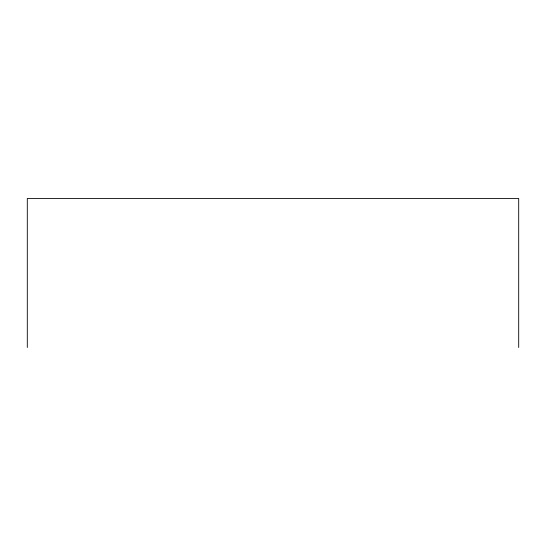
<?xml version="1.0" encoding="UTF-8"?>
<svg xmlns="http://www.w3.org/2000/svg" width="546" height="546" viewBox="0 0 546 546"><rect width="100%" height="100%" fill="white"/><g stroke="black" fill="none" stroke-linecap="round" stroke-linejoin="round"><path stroke-width="0.82" d="M518.7 347.509L518.7 198.491L27.3 198.491L27.3 347.509"/></g></svg>
